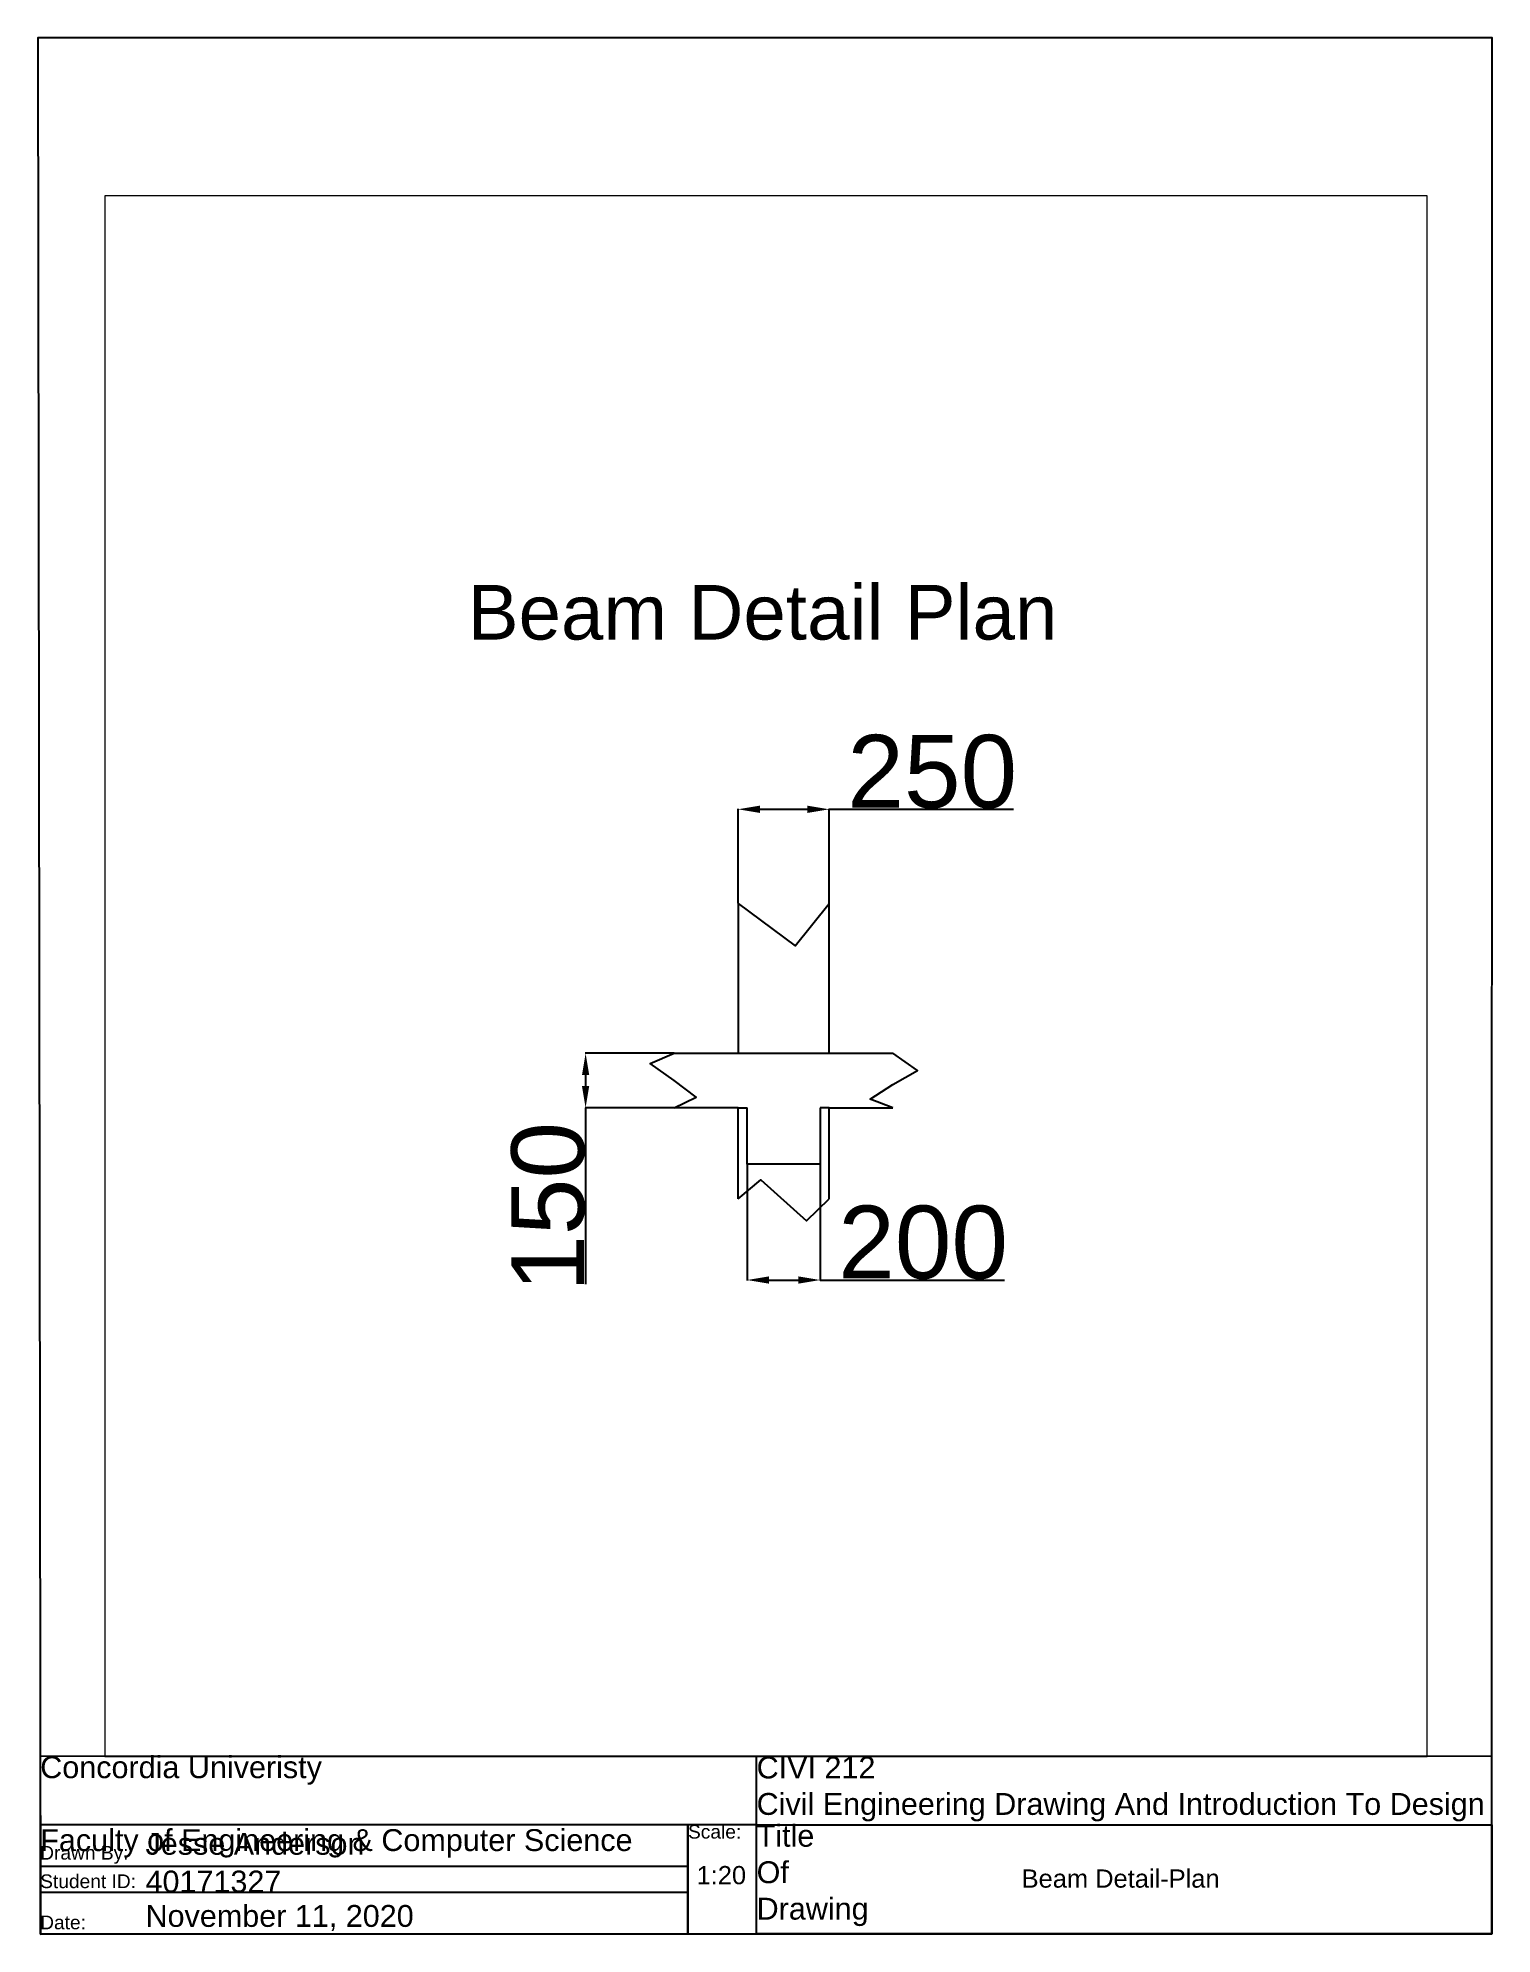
# Paper-space layout 'Beam Section Plan 1' of a CAD drawing. Header units: millimetres. Extents: x 0 to 199, y 0 to 261.
# The model-space entities are those that its viewports show. They can reach past a viewport. Long polylines and large blocks are cut down to what shows.
import ezdxf

# ---------------------------------------------------------------- set-up
doc = ezdxf.new("R2010")
doc.units = ezdxf.units.MM
doc.layers.add('Centreline', color=7, linetype='Continuous', plot=False)
doc.styles.add('Annotative', font='arial.ttf')
doc.styles.get("Standard").update_dxf_attribs({"font": 'arial.ttf', "height": 100})
doc.dimstyles.new('Annotative', dxfattribs={"dimscale": 0, "dimtxt": 100, "dimasz": 60, "dimexe": 1.25, "dimexo": 0.625, "dimtad": 1, "dimtxsty": 'Standard', "dimcen": 2.5, "dimadec": 0, "dimazin": 0, "dimtfac": 1, "dimtmove": 0, "dimatfit": 3, "dimfxl": 1, "dimarcsym": 0})

# ---------------------------------------------------------------- blocks, each defined once
blk = doc.blocks.new('*D150')
at = {"layer": 'Centreline', "color": 0, "lineweight": -2, "transparency": 16777216}
for p, q in [((55532.3, -3229.1), (55532.3, -3548)), ((55732.3, -3229.1), (55732.3, -3548)), ((55592.3, -3546.8), (55672.3, -3546.8)), ((55732.3, -3546.8), (56238.2, -3546.8))]:
    blk.add_line(p, q, dxfattribs=at)
at = {"layer": 'Centreline', "color": 0, "lineweight": -3, "transparency": 16777216}
for points in [[(55592.3, -3536.8), (55592.3, -3556.8), (55532.3, -3546.8)], [(55672.3, -3536.8), (55672.3, -3556.8), (55732.3, -3546.8)]]:
    blk.add_solid(points, dxfattribs=at)
at = {"layer": 'Defpoints', "color": 0, "lineweight": -3, "transparency": 16777216}
for p in [(55532.3, -3228.5), (55732.3, -3228.5), (55732.3, -3546.8)]:
    blk.add_point(p, dxfattribs=at)
at = {"layer": 'Centreline', "color": 0, "lineweight": -3, "transparency": 16777216, "insert": (56015.3, -3444), "char_height": 100, "attachment_point": 5}
blk.add_mtext('{\\H2x;200}', dxfattribs=at)
blk = doc.blocks.new('*D149')
at = {"layer": 'Centreline', "color": 0, "lineweight": -2, "transparency": 16777216}
for p, q in [((55507.3, -2512.8), (55507.3, -2253.4)), ((55567.3, -2254.7), (55697.3, -2254.7)), ((55757.3, -2512.8), (55757.3, -2253.4)), ((55757.3, -2254.7), (56263.2, -2254.7))]:
    blk.add_line(p, q, dxfattribs=at)
at = {"layer": 'Centreline', "color": 0, "lineweight": -3, "transparency": 16777216}
for points in [[(55567.3, -2244.7), (55567.3, -2264.7), (55507.3, -2254.7)], [(55697.3, -2244.7), (55697.3, -2264.7), (55757.3, -2254.7)]]:
    blk.add_solid(points, dxfattribs=at)
at = {"layer": 'Defpoints', "color": 0, "lineweight": -3, "transparency": 16777216}
for p in [(55757.3, -2254.7), (55507.3, -2513.4), (55757.3, -2513.4)]:
    blk.add_point(p, dxfattribs=at)
at = {"layer": 'Centreline', "color": 0, "lineweight": -3, "transparency": 16777216, "insert": (56040.3, -2151.9), "char_height": 100, "attachment_point": 5}
blk.add_mtext('{\\H2x;250}', dxfattribs=at)
blk = doc.blocks.new('*D148')
at = {"layer": 'Centreline', "color": 0, "lineweight": -2, "transparency": 16777216}
for p, q in [((55331.7, -2924.2), (55087.6, -2924.2)), ((55088.8, -2984.2), (55088.8, -3014.2)), ((55331.7, -3074.2), (55087.6, -3074.2)), ((55088.8, -3074.2), (55088.8, -3557.8))]:
    blk.add_line(p, q, dxfattribs=at)
at = {"layer": 'Centreline', "color": 0, "lineweight": -3, "transparency": 16777216}
for points in [[(55078.8, -2984.2), (55098.8, -2984.2), (55088.8, -2924.2)], [(55078.8, -3014.2), (55098.8, -3014.2), (55088.8, -3074.2)]]:
    blk.add_solid(points, dxfattribs=at)
at = {"layer": 'Defpoints', "color": 0, "lineweight": -3, "transparency": 16777216}
for p in [(55332.3, -2924.2), (55088.8, -3074.2), (55332.3, -3074.2)]:
    blk.add_point(p, dxfattribs=at)
at = {"layer": 'Centreline', "color": 0, "lineweight": -3, "transparency": 16777216, "insert": (54986.1, -3346), "char_height": 100, "attachment_point": 5, "rotation": 90}
blk.add_mtext('{\\H2x;150}', dxfattribs=at)

msp = doc.modelspace()

# ---------------------------------------------------------------- linework, layer by layer
at = {"layer": 'Centreline', "color": 219, "lineweight": -3, "true_color": 0x642165}
for p, q in [((55507.323, -2513.422), (55507.323, -2924.154)), ((55757.323, -2924.154), (55757.323, -2513.422)), ((55507.323, -3324.154), (55507.323, -3074.154)), ((55757.323, -3324.154), (55757.323, -3074.154))]:
    msp.add_line(p, q, dxfattribs=at)
at = {"layer": 'Centreline', "color": 116, "lineweight": -3, "true_color": 0x136734}
for p, q in [((55332.323, -2924.154), (55932.323, -2924.154)), ((55507.323, -3074.154), (55332.323, -3074.154)), ((55507.323, -3074.154), (55532.323, -3074.154)), ((55532.323, -3228.499), (55532.323, -3074.154)), ((55757.323, -3074.154), (55732.323, -3074.154)), ((55732.323, -3074.154), (55732.323, -3228.499)), ((55757.323, -3074.154), (55932.323, -3074.154)), ((55732.323, -3228.499), (55532.323, -3228.499))]:
    msp.add_line(p, q, dxfattribs=at)
at = {"layer": 'Centreline', "color": 177, "lineweight": -3, "true_color": 0x293189}
for points in [[(55507.323, -2513.422), (55663.573, -2629.771), (55757.323, -2513.422)], [(55332.323, -3074.154), (55392.644, -3044.557), (55332.323, -2999.287), (55266.311, -2952.825), (55332.323, -2924.154)], [(55932.323, -3074.154), (55869.571, -3050.471), (55932.323, -3010.136), (55999.642, -2972.043), (55932.323, -2924.154)], [(55507.323, -3324.154), (55569.823, -3271.985), (55694.823, -3384.318), (55757.323, -3324.154)]]:
    msp.add_lwpolyline(points, dxfattribs=at)

# ---------------------------------------------------------------- texts
at = {"layer": 'Centreline', "lineweight": -3, "insert": (54765.053, -1638.85), "char_height": 150, "width": 4276.32536, "attachment_point": 1, "style": 'Annotative'}
msp.add_mtext('Beam Detail Plan', dxfattribs=at)

# ---------------------------------------------------------------- dimensions: what is measured, and where the dimension line sits
at = {"layer": 'Centreline', "lineweight": -3}
for base, p1, p2, picture, middle in [((55757.323, -2254.675), (55507.323, -2513.422), (55757.323, -2513.422), '*D149', (56040.253, -2151.935)), ((55732.323, -3546.785), (55532.323, -3228.499), (55732.323, -3228.499), '*D150', (56015.253, -3444.046))]:
    dim = msp.add_linear_dim(base=base, p1=p1, p2=p2, text='{\\H2x;<>}', dimstyle='Annotative', dxfattribs=at)
    dim.commit()
    dim.dimension.update_dxf_attribs({"geometry": picture, "text_midpoint": middle})
dim = msp.add_linear_dim(base=(55088.82, -3074.154), p1=(55332.323, -2924.154), p2=(55332.323, -3074.154), angle=90, text='{\\H2x;<>}', dimstyle='Annotative', dxfattribs=at)
dim.commit()
dim.dimension.update_dxf_attribs({"geometry": '*D148', "text_midpoint": (54986.08, -3345.966)})

psp = doc.layouts.new('Beam Section Plan 1')

# ---------------------------------------------------------------- linework, layer by layer
at = {"layer": 'Centreline', "lineweight": -3}
for p, q in [((98.51, 15.32), (98.51, 24.73)), ((89.09, 0.87), (89.09, 15.32))]:
    psp.add_line(p, q, dxfattribs=at)
for points in [[(0.21, 0.35), (199.42, 0.35), (199.45, 260.56), (-0.13, 260.56)], [(0.19, 0.33), (199.42, 0.37), (199.42, 24.73), (0.19, 24.69)], [(0.18, 9.67), (89.09, 9.67), (89.09, 15.32), (0.18, 15.32)], [(98.51, 15.32), (89.09, 15.32), (89.09, 0.37), (98.51, 0.37)], [(199.42, 0.35), (98.51, 0.35), (98.51, 15.32), (199.42, 15.31)], [(0.18, 0.37), (89.09, 0.37), (89.09, 6.02), (0.18, 6.02)]]:
    psp.add_lwpolyline(points, close=True, dxfattribs=at)

# ---------------------------------------------------------------- texts
at = {"layer": 'Centreline', "lineweight": -3, "attachment_point": 1, "style": 'Annotative'}
for s, insert, char_height, width in [('Concordia Univeristy\\P\\PFaculty of Engineering & Computer Science', (0.19, 24.73), 3, 92.5244), ('CIVI 212\\PCivil Engineering Drawing And Introduction To Design', (98.51, 24.69), 3, 120.498), ('Jesse Anderson', (14.64, 14.22), 3, 43.9039), ('Scale:', (89.09, 15.32), 1.883, 9.4139), ('Title Of Drawing', (98.51, 15.32), 3, 11.7378), ('Drawn By:', (0.18, 12.43), 1.883, 14.4624), ('Student ID:', (0.18, 8.52), 1.8828, 14.4624), ('40171327 ', (14.64, 9.04), 3, 43.9039), ('1:20', (90.27, 9.67), 2.5, 8.241), ('Beam Detail-Plan', (134.88, 9.2), 2.5, 66.2618), ('Date:', (0.18, 2.87), 1.883, 14.4624), ('November 11, 2020', (14.64, 4.32), 3, 43.9039)]:
    psp.add_mtext(s, dxfattribs=dict(at, insert=insert, char_height=char_height, width=width))

# ---------------------------------------------------------------- viewports
at = {"layer": 'Centreline', "lineweight": -3}
psp.add_viewport(center=(99.81, 131.79), size=(181.49, 214.165), view_center_point=(55584.219, -2712.815), view_height=4283.2919, dxfattribs=at)

doc.saveas('drawing.dxf')
